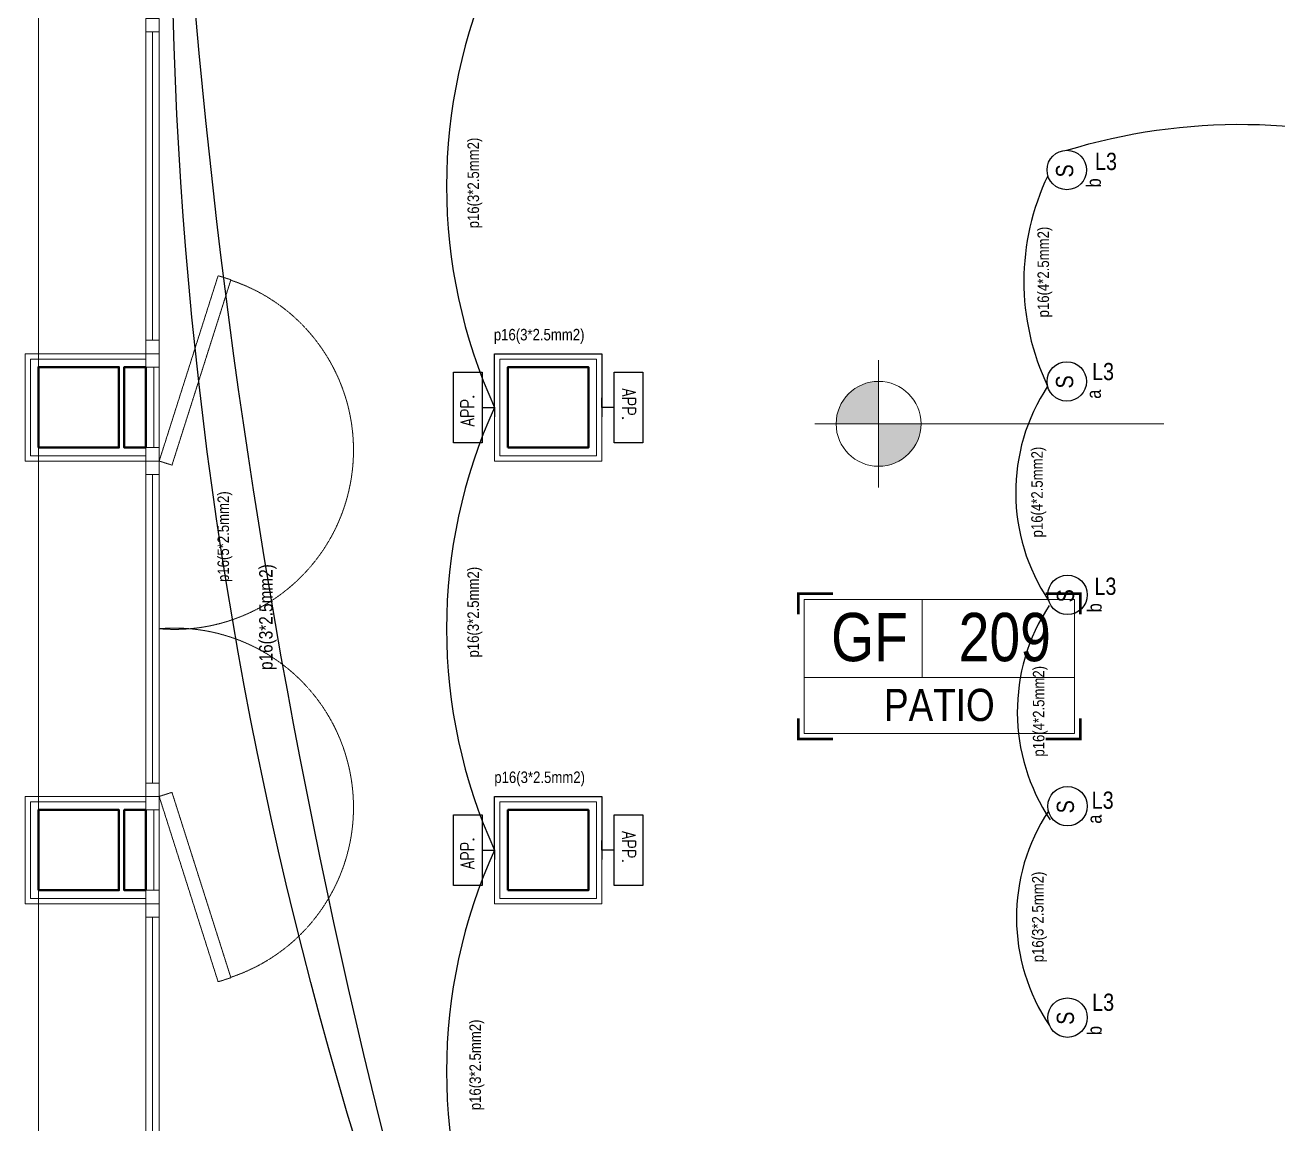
# Model space of a CAD drawing. Header units: inches. Extents: x 23642 to 146359, y -5490 to 33031.
# Drawn here: x 30042 to 35380, y 16708 to 21389 of the extents above; entities that cross this region are included whole.
import ezdxf
from ezdxf.enums import TextEntityAlignment as Align

# ---------------------------------------------------------------- set-up
doc = ezdxf.new("R2010")
doc.units = ezdxf.units.IN
doc.header["$LTSCALE"] = 5
doc.header["$MEASUREMENT"] = 0
doc.linetypes.add('Hidden (½x)', pattern=[0.1875, 0.125, -0.0625])
for name, color, linetype, lineweight in [('00-glass', 140, 'Continuous', 15), ('00-marble', 105, 'Continuous', 20), ('00-wall15-20', 30, 'Continuous', 40), ('00_Annotation', 231, 'Continuous', 15), ('_att-Text', 241, 'Continuous', 20), ('_hidden', 253, 'Hidden (½x)', 9)]:
    doc.layers.add(name, color=color, linetype=linetype, lineweight=lineweight)
doc.layers.add('Lighting', color=3, linetype='Continuous')
doc.layers.add('Power', color=2, linetype='Continuous')
doc.styles.add('ROMANC', font='romanc', dxfattribs={"height": 0.3})
doc.styles.add('ROMANS', font='')
doc.styles.add('STYLE5', font='', dxfattribs={"height": 20})
doc.styles.get('ROMANS').set_extended_font_data('Arial Narrow')
doc.styles.get('STYLE5').set_extended_font_data('Arial Narrow')

# ---------------------------------------------------------------- blocks, each defined once
blk = doc.blocks.new('ROOM TAG')
at = {"layer": '00_Annotation', "lineweight": 25, "const_width": 10}
for points in [[(-332.6, 312.4), (-461.2, 312.4), (-461.2, 235.1)], [(460.5, 312.4), (589.1, 312.4), (589.1, 235.1)], [(-332.6, -229.2), (-461.2, -229.2), (-461.2, -152)], [(460.5, -229.2), (589.1, -229.2), (589.1, -152)]]:
    blk.add_lwpolyline(points, dxfattribs=at)
at = {"layer": '00_Annotation'}
blk.add_lwpolyline([(-440.2, 291.4), (568.1, 291.4), (568.1, -208.2), (-440.2, -208.2)], close=True, dxfattribs=at)
blk.add_lwpolyline([(-440.2, 291.4), (-440.2, -208.2)], dxfattribs=at)
at = {"layer": '_att-Text', "transparency": 33554687}
for points in [[(-440.2, 291.4), (568.1, 291.4)], [(-440.2, 0), (568.1, 0)]]:
    blk.add_lwpolyline(points, dxfattribs=at)
blk.add_lwpolyline([(-440.2, 291.4), (0, 291.4), (0, 0), (-440.2, 0)], close=True, dxfattribs=at)
at = {"layer": '00_Annotation', "style": 'STYLE5'}
for tag, height, p in [('FL', 180, (-196.6, 150.8)), ('#', 180, (307.8, 150.8)), ('NAME', 120, (64, -102.2))]:
    blk.add_attdef(tag, text='', height=height, dxfattribs=at).set_placement(p, align=Align.MIDDLE_CENTER)
blk = doc.blocks.new('rtert')
at = {"layer": 'Lighting'}
for p, q in [((-43692.4, 24985.5), (-43692.4, 25420.2)), ((-43692.4, 25420.2), (-43514.8, 25420.2)), ((-43514.8, 25420.2), (-43514.8, 24985.5)), ((-43767.5, 25202.8), (-43767.5, 25260.8)), ((-43767.5, 25202.8), (-43767.5, 25144.8)), ((-43692.4, 25202.8), (-43767.5, 25202.8)), ((-43514.8, 24985.5), (-43692.4, 24985.5))]:
    blk.add_line(p, q, dxfattribs=at)
at = {"layer": 'Lighting', "style": 'ROMANC', "width": 0.8}
blk.add_text('APP.', height=81.58, rotation=270, dxfattribs=at).set_placement((-43642.9, 25318.7))

msp = doc.modelspace()

# ---------------------------------------------------------------- hatches: boundary and pattern name
at = {"layer": '00_Annotation'}
h = msp.add_hatch(color=256, dxfattribs=at)
h.paths.add_polyline_path([(33497.38744, 19690.43068), (33678.19102, 19690.43068), (33678.19102, 19871.23425, 0.4142135624)])
h.paths.add_polyline_path([(33678.19102, 19509.62711, 0.4142135624), (33858.99459, 19690.43068), (33678.19102, 19690.43068)])

# ---------------------------------------------------------------- linework, layer by layer
at = {"layer": '00-glass'}
for points in [[(30613.45714, 21417.71793), (30613.45714, 19989.1465), (30556.31428, 19989.1465), (30556.31428, 21417.71793)], [(30613.45714, 21417.71793), (30613.45714, 21360.57507), (30556.31428, 21360.57507), (30556.31428, 21417.71793)], [(30613.45714, 19989.1465), (30613.45714, 20046.28935), (30556.31428, 20046.28935), (30556.31428, 19989.1465)], [(30556.31428, 19932.00364), (30613.45714, 19932.00364), (30613.45714, 19989.1465), (30556.31428, 19989.1465)], [(30556.31428, 19589.1465), (30613.45714, 19589.1465), (30613.45714, 19532.00364), (30556.31428, 19532.00364)], [(30613.45714, 19532.00364), (30613.45714, 18103.43221), (30556.31428, 18103.43221), (30556.31428, 19532.00364)], [(30613.45714, 19532.00364), (30613.45714, 19474.86078), (30556.31428, 19474.86078), (30556.31428, 19532.00364)], [(30613.45714, 18103.43221), (30613.45714, 18160.57507), (30556.31428, 18160.57507), (30556.31428, 18103.43221)], [(30556.31428, 18046.28935), (30613.45714, 18046.28935), (30613.45714, 18103.43221), (30556.31428, 18103.43221)], [(30556.31428, 17703.43221), (30613.45714, 17703.43221), (30613.45714, 17646.28935), (30556.31428, 17646.28935)], [(30613.45714, 17646.28935), (30613.45714, 16217.71793), (30556.31428, 16217.71793), (30556.31428, 17646.28935)], [(30613.45714, 17646.28935), (30613.45714, 17589.1465), (30556.31428, 17589.1465), (30556.31428, 17646.28935)]]:
    msp.add_lwpolyline(points, close=True, dxfattribs=at)
for points in [[(30584.88571, 20046.28935), (30584.88571, 21360.57507)], [(30584.88571, 18160.57507), (30584.88571, 19474.86078)], [(30584.88571, 16274.86078), (30584.88571, 17589.1465)]]:
    msp.add_lwpolyline(points, dxfattribs=at)
at = {"layer": '00-marble', "transparency": 33554687}
for points in [[(30556.31428, 19989.1465), (30042.02857, 19989.1465), (30042.02857, 19532.00364), (30556.31428, 19532.00364)], [(30556.31428, 19966.28935), (30064.88571, 19966.28935), (30064.88571, 19554.86078), (30556.31428, 19554.86078)], [(30590.6, 19932.00364), (30590.6, 19589.1465)], [(30613.45714, 19932.00364), (30613.45714, 19589.1465)], [(30556.31428, 18103.43221), (30042.02857, 18103.43221), (30042.02857, 17646.28935), (30556.31428, 17646.28935)], [(30556.31428, 18080.57507), (30064.88571, 18080.57507), (30064.88571, 17669.1465), (30556.31428, 17669.1465)], [(30590.6, 18046.28935), (30590.6, 17703.43221)], [(30613.45714, 18046.28935), (30613.45714, 17703.43221)]]:
    msp.add_lwpolyline(points, dxfattribs=at)
at = {"layer": '00-marble'}
for points in [[(32042.02857, 19532.00364), (32499.17142, 19532.00364), (32499.17142, 19989.1465), (32042.02857, 19989.1465)], [(32064.88571, 19554.86078), (32476.31428, 19554.86078), (32476.31428, 19966.28935), (32064.88571, 19966.28935)], [(32042.02857, 17646.28935), (32499.17142, 17646.28935), (32499.17142, 18103.43221), (32042.02857, 18103.43221)], [(32064.88571, 17669.1465), (32476.31428, 17669.1465), (32476.31428, 18080.57507), (32064.88571, 18080.57507)]]:
    msp.add_lwpolyline(points, close=True, dxfattribs=at)
at = {"layer": '00-wall15-20'}
for points in [[(30099.17142, 19589.1465), (30442.02857, 19589.1465), (30442.02857, 19932.00364), (30099.17142, 19932.00364)], [(30556.31428, 19932.00364), (30556.31428, 19589.1465), (30464.88571, 19589.1465), (30464.88571, 19932.00364)], [(32099.17142, 19589.1465), (32442.02857, 19589.1465), (32442.02857, 19932.00364), (32099.17142, 19932.00364)], [(30099.17142, 17703.43221), (30442.02857, 17703.43221), (30442.02857, 18046.28935), (30099.17142, 18046.28935)], [(30556.31428, 18046.28935), (30556.31428, 17703.43221), (30464.88571, 17703.43221), (30464.88571, 18046.28935)], [(32099.17142, 17703.43221), (32442.02857, 17703.43221), (32442.02857, 18046.28935), (32099.17142, 18046.28935)]]:
    msp.add_lwpolyline(points, close=True, dxfattribs=at)
at = {"layer": '00_Annotation'}
for p, q in [((33678.19102, 19961.63604), (33678.19102, 19419.22533)), ((33406.98566, 19690.43068), (34894.11922, 19690.43068))]:
    msp.add_line(p, q, dxfattribs=at)
msp.add_circle((33678.19102, 19690.43068), 180.80357, dxfattribs=at)
at = {"layer": '_hidden'}
for points in [[(30099.17142, 21474.86078), (30099.17142, 19932.00364)], [(30099.17142, 19589.1465), (30099.17142, 18046.28935)], [(30099.17142, 17703.43221), (30099.17142, 16160.57507)]]:
    msp.add_lwpolyline(points, dxfattribs=at)
for points in [[(30667.91323, 19514.68774), (30918.9938, 20304.30103), (30864.53771, 20321.61694), (30613.45714, 19532.00364)], [(30667.91323, 18120.74811), (30918.9938, 17331.13482), (30864.53771, 17313.81892), (30613.45714, 18103.43221)]]:
    msp.add_lwpolyline(points, close=True, dxfattribs=at)
for centre, start, end in [((30677.96819, 19578.13498), 265.15084339, 71.63633852), ((30677.96819, 18057.30087), 288.36366148, 94.84915661)]:
    msp.add_arc(centre, 763.14859, start, end, dxfattribs=at)
at = {"layer": 'Lighting'}
for points in [[(32235.92652, 14366.67711, -0.0746154201), (30657.71683, 23431.31383)], [(34185.30736, 23268.75874, -0.4178820422), (37644.97925, 19833.38805)], [(32042.02857, 21646.28935, 0.2166519503), (32042.02857, 19760.57507)], [(34479.88593, 20855.73296, -0.1561714122), (36020.94784, 20836.14111)], [(32042.02857, 19760.57507, 0.2166519503), (32042.02857, 17874.86078)], [(32042.02857, 17874.86078, 0.2166519503), (32042.02857, 15989.1465)]]:
    msp.add_lwpolyline(points, format="xyb", dxfattribs=at)
for points in [[(32042.02857, 19760.57507), (32042.02857, 19989.1465), (32499.17142, 19989.1465), (32499.17142, 19760.57507)], [(32042.02857, 17874.86078), (32042.02857, 18103.43221), (32499.17142, 18103.43221), (32499.17142, 17874.86078)]]:
    msp.add_lwpolyline(points, dxfattribs=at)
for centre in [(34479.88593, 20771.77764), (34479.88593, 19871.34474), (34483.19873, 18961.83848), (34483.19859, 18061.55925), (34483.19859, 17161.12635)]:
    msp.add_circle(centre, 83.95532, dxfattribs=at)
for centre, radius, start, end in [((35332.65521, 20298.13618), 1035.74774, 154.28339436, 205.58602208), ((35084.87409, 19397.47841), 822.60158, 146.55597813, 213.98794827), ((35091.75321, 18463.76257), 822.60158, 146.55597813, 213.98794827), ((35088.18675, 17587.69292), 822.60158, 146.55597813, 213.98794827)]:
    msp.add_arc(centre, radius, start, end, dxfattribs=at)
at = {"layer": 'Power'}
msp.add_lwpolyline([(32270.47891, 14450.03647, -0.1278051737), (30732.2336, 23465.47343, 0.21139228), (34150.63388, 23188.29457, -0.2573504293), (37589.11912, 19808.89256, 0.1476794301), (37581.13879, 15499.24401)], format="xyb", dxfattribs=at)

# ---------------------------------------------------------------- block references
at = {"xscale": 0.6926406926408061, "yscale": 0.6926406926408061, "zscale": 0.6926406926408061, "rotation": 180}
for p in [(1726.85913, 37217.06979), (1726.85913, 35331.3555)]:
    msp.add_blockref('rtert', p, dxfattribs=at)
at = {"xscale": 0.6926406926408061, "yscale": 0.6926406926408061, "zscale": 0.6926406926408061}
for p in [(62814.34086, 2304.08035), (62814.34086, 418.36607)]:
    msp.add_blockref('rtert', p, dxfattribs=at)
at = {"layer": '_att-Text', "transparency": 33554687, "xscale": 1.14285714285733, "yscale": 1.14285714285733, "zscale": 1.14285714285733}
msp.add_blockref('ROOM TAG', (33864.02668, 18609.93421), dxfattribs=at).add_auto_attribs({'#': '209', 'FL': 'GF', 'NAME': 'PATIO'})

# ---------------------------------------------------------------- texts
at = {"layer": 'Lighting', "style": 'ROMANS'}
for s, height, p in [('p16(3*2.5mm2)', 48.9220092, (31976.06181, 20523.169)), ('S', 73.38301, (34507.42139, 20740.07469)), ('b', 61.15251, (34625.18136, 20697.46877)), ('p16(4*2.5mm2)', 48.9220092, (34404.32047, 20143.85891)), ('S', 73.38301, (34507.29073, 19841.09893)), ('a', 61.15251, (34625.18136, 19797.03587)), ('p16(4*2.5mm2)', 48.9220092, (34377.65381, 19206.71605)), ('p16(5*2.5mm2)', 48.9220092, (30910.91594, 19016.97618)), ('p16(3*2.5mm2)', 48.9220092, (31975.61749, 18695.2026)), ('S', 73.38301, (34510.73419, 18930.13553)), ('b', 61.15251, (34628.49416, 18887.5296)), ('p16(4*2.5mm2)', 48.9220092, (34384.53292, 18273.00021)), ('S', 73.38301, (34510.60339, 18031.31344)), ('a', 61.15251, (34628.49402, 17987.25037)), ('p16(3*2.5mm2)', 48.9220092, (34380.96646, 17396.93056)), ('p16(3*2.5mm2)', 48.9220092, (31984.16311, 16766.81805)), ('S', 73.38301, (34510.60339, 17130.88054)), ('b', 61.15251, (34628.49402, 17086.81747))]:
    msp.add_text(s, height=height, rotation=90, dxfattribs=at).set_placement(p)
for s, height, p in [('L3', 73.383014, (34600.19424, 20771.72771)), ('p16(3*2.5mm2)', 48.9220092, (32039.07487, 20045.98485)), ('L3', 73.383014, (34587.80519, 19876.6378)), ('L3', 73.383014, (34597.87901, 18962.04591)), ('p16(3*2.5mm2)', 48.9220092, (32041.12709, 18160.62075)), ('L3', 73.383014, (34586.16341, 18050.82495)), ('L3', 73.383014, (34588.20168, 17190.11381))]:
    msp.add_text(s, height=height, dxfattribs=at).set_placement(p)
at = {"layer": 'Power', "style": 'ROMANS'}
msp.add_text('p16(3*2.5mm2)', height=57.1119265, rotation=90, dxfattribs=at).set_placement((31096.50793, 18641.82985))

doc.saveas('drawing.dxf')
